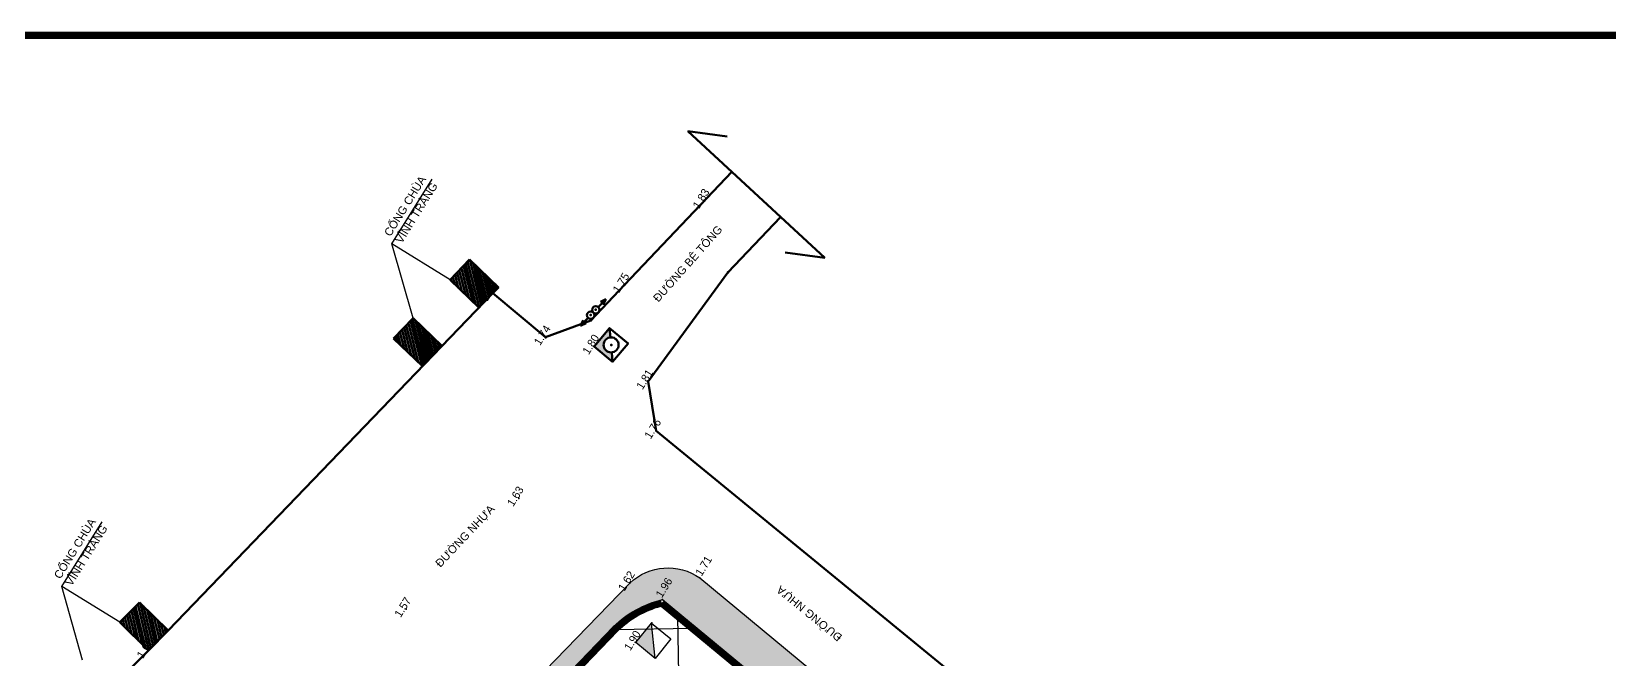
# Model space of a CAD drawing. Header units: millimetres. Extents: x -235021 to 808813, y -1893235 to 860440.
# Drawn here: x 15458 to 94318, y -1787210 to -1755838 of the extents above; entities that cross this region are included whole.
import ezdxf
from ezdxf.enums import TextEntityAlignment as Align

# ---------------------------------------------------------------- set-up
doc = ezdxf.new("R2010")
doc.units = ezdxf.units.MM
doc.header["$LTSCALE"] = 100
doc.layers.get('0').update_dxf_attribs({"lineweight": 9})
for name, color, linetype in [('BO VIA', 3, 'Continuous'), ('CAODO', 7, 'Continuous'), ('CHU', 2, 'Continuous'), ('HO GA', 4, 'Continuous'), ('Nét thấy', 7, 'Continuous')]:
    doc.layers.add(name, color=color, linetype=linetype)
doc.layers.add('diem', color=2, linetype='Continuous', lineweight=0)
doc.layers.add('THEP CHIU LUC', color=1, linetype='Continuous', lineweight=50)
doc.styles.add('GHICHU', font='', dxfattribs={"height": 2})
doc.styles.get('GHICHU').set_extended_font_data('VNI-Helve-Condense')
doc.dimstyles.get("Standard").update_dxf_attribs({"dimtxt": 0.18, "dimasz": 0.18, "dimexe": 0.18, "dimexo": 0.0625, "dimgap": 0.09, "dimtad": 0, "dimtih": 1, "dimtoh": 1, "dimdec": 4, "dimzin": 0, "dimdsep": 46, "dimtxsty": 'Standard', "dimcen": 0.09, "dimadec": 0, "dimazin": 0, "dimtfac": 1, "dimtdec": 4, "dimtofl": 0, "dimtmove": 0, "dimatfit": 3, "dimfxl": 1, "dimtolj": 1, "dimtzin": 0, "dimarcsym": 0})
pattern_1 = [(103.79673792154, (685926898.5215591, -1081360606.568581), (-121.393482375229, -29.80977082795119), [])]

# ---------------------------------------------------------------- blocks, each defined once
blk = doc.blocks.new('DDHT11')
for p, q in [((-0.6399861893150955, -0.002102198777720332), (-0.386764497263357, 0.08406826620921493)), ((0.9599585679825395, -0.002102198777720332), (0.706736875930801, 0.08406826620921493)), ((-0.159986189333722, -0.002102198777720332), (-0.6399861893150955, -0.002102198777720332)), ((-0.6399861893150955, -0.002102198777720332), (-0.386764497263357, -0.08827266353182495)), ((0.479958568001166, -0.002102198777720332), (0.9599585679825395, -0.002102198777720332)), ((0.9599585679825395, -0.002102198777720332), (0.706736875930801, -0.08827266353182495))]:
    blk.add_line(p, q)
for centre in [(0, 0), (0.319972378667444, 0)]:
    blk.add_circle(centre, 0.1599999999999994)
for p in [(0, 0), (0.319972378667444, 0)]:
    blk.add_point(p)
blk = doc.blocks.new('RTERTCERTER')
at = {"layer": 'HO GA'}
h = blk.add_hatch(color=256, dxfattribs=at)
h.dxf.hatch_style = 1
h.paths.add_polyline_path([(448675.0199449956, -1453815.477581982), (447434.9156042802, -1453658.502348753), (447277.9403710514, -1454898.606689468)])
blk.add_line((447277.9403710514, -1454898.606689468), (448675.0199449956, -1453815.477581982), dxfattribs=at)
blk.add_lwpolyline([(447434.9156042803, -1453658.502348753), (448675.0199449956, -1453815.477581982), (448518.0447117668, -1455055.581922697), (447277.9403710514, -1454898.606689468)], close=True, dxfattribs=at)

msp = doc.modelspace()

# ---------------------------------------------------------------- hatches: boundary and pattern name
at = {"layer": 'BO VIA'}
h = msp.add_hatch(dxfattribs=at)
h.set_pattern_fill('ANGLE', color=253, scale=3000, angle=58.11958264428029)
h.set_pattern_definition([(58.11958264428029, (673103533.7144846, -1089408393.103788), (-700.5506050529251, 435.7222162800294), [599.9999999999998, -224.9999999999999]), (148.1195826442803, (673103533.7144846, -1089408393.103788), (-435.7222162800294, -700.5506050529251), [600, -224.9999999999999])])
edge = h.paths.add_edge_path()
edge.add_ellipse((78118.0283024889, -1809641.64706386), major_axis=(-116.9150775592063, -142.4946561534178), ratio=0.9999999998309419, start_angle=270.8416473992316, end_angle=327.94754514916787, ccw=False)
edge.add_ellipse((78118.0283024889, -1809641.64706386), major_axis=(-116.9150775592063, -142.4946561534178), ratio=0.9999999998309419, start_angle=449.3360151655633, end_angle=630.8416473992315, ccw=False)
edge.add_ellipse((78118.0283024889, -1809641.64706386), major_axis=(-116.9150775592063, -142.4946561534178), ratio=0.9999999998309419, start_angle=392.42743382617056, end_angle=449.3360151655633, ccw=False)
edge.add_line((78095.75369749247, -1809824.616198858), (87813.59291035181, -1817744.916265305))
edge.add_line((87813.59291035176, -1817744.916265305), (101878.2782400907, -1829343.822617715))
edge.add_line((101878.2782400908, -1829343.822617715), (111478.0306124623, -1837249.461895477))
edge.add_arc((108963.501328087, -1838786.170623122), 2946.91893943473, 333.1411048262636, 391.43042734614085, ccw=False)
edge.add_line((111592.5122023477, -1840117.573288966), (109458.5511911215, -1840134.012311684))
edge.add_line((109458.5511911214, -1840134.012311684), (109478.0468944804, -1842664.763166147))
edge.add_arc((110428.0380485822, -1842668.862815936), 949.9999999999999, 58.119582644280285, 179.7527438321559, ccw=False)
edge.add_arc((110428.0380485822, -1842668.862815936), 949.9999999999999, -121.88041735571971, 58.119582644280285, ccw=False)
edge.add_arc((110428.0380485822, -1842668.862815936), 950, 181.1299976858469, 238.11958264428029, ccw=False)
edge.add_line((109478.2228006789, -1842687.597672499), (109496.4567400097, -1845054.558058175))
edge.add_arc((107682.7560607948, -1841458.032514758), 4027.965508570981, 296.7614646017494, 312.1526242315477)
edge.add_ellipse((110378.6654794166, -1844260.028281289), major_axis=(12.09589587099311, 183.92267858001), ratio=0.9999999998794763, start_angle=90.79088514240078, end_angle=186.029302811043, ccw=False)
edge.add_ellipse((110378.6654794166, -1844260.028281289), major_axis=(12.09589587099311, 183.92267858001), ratio=0.9999999998794763, start_angle=269.2852528467183, end_angle=450.79088514240084, ccw=False)
edge.add_line((110562.422958683, -1844274.417554859), (110976.0442788842, -1844555.339970842))
edge.add_line((110976.0442788841, -1844555.339970842), (111306.9413347626, -1844780.077903474))
edge.add_arc((105097.3026795034, -1838381.540538329), 8916.327306803116, 314.141645142631, 336.6151139657968)
edge.add_arc((104238.1101025786, -1838513.508121835), 9663.623554709506, 339.3562316585992, 357.6027057871033)
edge.add_line((113893.2761173274, -1838917.722711843), (113664.9152253555, -1838815.981357674))
edge.add_line((113664.9152253557, -1838815.981357674), (113787.0048504061, -1838541.948287584))
edge.add_line((113787.004850406, -1838541.948287584), (113919.084940633, -1838600.793771667))
edge.add_arc((109874.7954182386, -1838430.966019714), 4047.853654256995, 357.5954490595766, 363.5703272863539)
edge.add_line((113914.7926457732, -1838178.891412118), (113784.0154171214, -1838073.120082231))
edge.add_line((113784.0154171212, -1838073.120082231), (113892.6217939368, -1837938.837559832))
edge.add_arc((109874.7954182388, -1838430.966019713), 4047.853654256995, 366.9831609235235, 384.6032535424177)
edge.add_arc((110665.8532552312, -1838216.236568046), 3241.99012596033, 386.9740301665834, 413.3767011524277)
edge.add_line((112599.8666296818, -1835614.296475678), (91181.59570243553, -1817968.438506021))
edge.add_line((91181.59570243565, -1817968.438506021), (69975.58949549176, -1800638.315692018))
edge.add_line((69975.58949549153, -1800638.315692018), (48863.34536129289, -1783140.402313073))
edge.add_arc((47266.89901447488, -1785408.459090559), 2773.575757784301, 414.8589413418236, 493.4565524034857)
edge.add_line((45359.22161579767, -1783395.131142423), (33176.57055122574, -1795952.073088498))
edge.add_line((33176.57055122574, -1795952.073088498), (33826.6329095207, -1796713.219546285))
edge.add_line((33826.63290952082, -1796713.219546285), (34034.5740149999, -1796496.977791304))
edge.add_line((34034.57401499973, -1796496.977791304), (44549.44420964515, -1785562.372142544))
edge.add_arc((48145.22347655991, -1789222.001826428), 5130.547530189417, 102.98306509463441, 134.4957879012935, ccw=False)
edge.add_line((46992.57901973842, -1784222.608991724), (68763.21519158321, -1802218.346561195))
edge.add_line((68763.21519158321, -1802218.346561195), (77943.31419200549, -1809700.373906))
edge = h.paths.add_edge_path(flags=16)
edge.add_ellipse((54966.57159615826, -1790134.043432083), major_axis=(-145.1193363896164, 113.6408404176952), ratio=0.9999999999262095, start_angle=360.78430059050834, end_angle=719.2786712369104, ccw=False)
edge.add_ellipse((54676.23313166766, -1789906.940885672), major_axis=(-145.5612534094544, 113.0742407047444), ratio=0.9999999999249859, start_angle=180.5609369931065, end_angle=539.0553076395087, ccw=False)
edge.add_line((54529.65565057431, -1789795.362667235), (54529.46298563544, -1789795.211964853))
edge.add_ellipse((54676.23313166766, -1789906.940885672), major_axis=(-145.5612534094544, 113.0742407047444), ratio=0.9999999999249859, start_angle=180.5609369931065, end_angle=539.0553076395087, ccw=False)
edge.add_ellipse((54966.57159615826, -1790134.043432083), major_axis=(-145.1193363896164, 113.6408404176952), ratio=0.9999999999262095, start_angle=360.78430059050834, end_angle=719.2786712369104, ccw=False)
edge.add_line((55110.35764276638, -1790249.587364482), (55110.16497782752, -1790249.4366621))
edge = h.paths.add_edge_path(flags=16)
edge.add_ellipse((102833.6238532595, -1829641.651242998), major_axis=(-145.5612534094544, 113.0742407047444), ratio=0.9999999999249859, start_angle=180.5609369931065, end_angle=539.0553076395087, ccw=False)
edge.add_ellipse((103123.9623177501, -1829868.753789408), major_axis=(-145.1193363896164, 113.6408404176952), ratio=0.9999999999262095, start_angle=360.78430059050834, end_angle=719.2786712369104, ccw=False)
edge.add_line((103267.7483643583, -1829984.297721809), (103267.5556994194, -1829984.147019426))
edge.add_ellipse((103123.9623177501, -1829868.753789408), major_axis=(-145.1193363896164, 113.6408404176952), ratio=0.9999999999262095, start_angle=360.78430059050834, end_angle=719.2786712369104, ccw=False)
edge.add_ellipse((102833.6238532595, -1829641.651242998), major_axis=(-145.5612534094544, 113.0742407047444), ratio=0.9999999999249859, start_angle=180.5609369931065, end_angle=539.0553076395087, ccw=False)
edge.add_line((102687.046372166, -1829530.073024561), (102686.8537072273, -1829529.922322179))
h.paths.add_polyline_path([(76713.67982031853, -1807928.086250277), (73809.87450749596, -1805567.653518701), (74307.94904815807, -1804954.92201485), (77211.75436098065, -1807315.354746426)], flags=24)
h.paths.add_polyline_path([(110917.3535339754, -1836021.645268128), (108013.5482211528, -1833661.212536552), (108511.6227618151, -1833048.481032701), (111415.4280746377, -1835408.913764277)], flags=24)
h.paths.add_polyline_path([(38138.4947488574, -1790946.324806251), (40746.68649650813, -1788262.845016396), (41312.92714629608, -1788813.199148201), (38704.73539864511, -1791496.678938056)], flags=24)
at = {"layer": 'THEP CHIU LUC'}
h = msp.add_hatch(dxfattribs=at)
h.set_pattern_fill('ANSI31', color=256, scale=999.9999999999999, angle=58.79673792154005)
h.set_pattern_definition(pattern_1)
h.paths.add_polyline_path([(37346.53577732091, -1767231.793096023), (36375.48930676846, -1768240.291361528), (37816.20111441292, -1769627.500605527), (38787.24758528644, -1768619.002339948)])
h = msp.add_hatch(dxfattribs=at)
h.set_pattern_fill('ANSI31', color=256, scale=999.9999999999999, angle=58.79673792154005)
h.set_pattern_definition(pattern_1)
h.paths.add_polyline_path([(34525.37480760372, -1770161.761980736), (33554.32833685336, -1771170.260246118), (34995.04014455929, -1772557.469490019), (35966.08661537134, -1771548.971224538)])
h = msp.add_hatch(color=256, dxfattribs=at)
h.dxf.hatch_style = 1
h.paths.add_polyline_path([(44388.44930345734, -1771121.469162712), (44345.8278775402, -1770649.86306565), (43577.11840611423, -1771571.321555427), (44498.57689595275, -1772340.031026754), (44455.95547015412, -1771868.424929447, -0.1630596547279715), (44224.14683382359, -1771813.379139297, -0.7196022509859433)])
h = msp.add_hatch(dxfattribs=at)
h.set_pattern_fill('ANSI31', color=256, scale=999.9999999999999, angle=58.11958264428029)
h.set_pattern_definition([(103.1195826442803, (673103533.7144846, -1089408393.103788), (-121.7373056428034, -28.37302265939724), [])])
h.paths.add_polyline_path([(21298.18875340984, -1786758.733169497), (22281.08615667101, -1785761.781468278), (20856.86944069622, -1784357.642320677), (19873.97203743508, -1785354.594021897)])

# ---------------------------------------------------------------- linework, layer by layer
at = {"layer": 'BO VIA', "color": 253}
for points in [[(33826.63290952082, -1796713.219546285), (33176.57055122574, -1795952.073088498), (45359.22161579767, -1783395.131142423, -0.3570558508102576), (48863.34536129289, -1783140.402313073), (69975.58949549875, -1800638.315692024), (91181.59570242144, -1817968.43850601), (112599.8666296818, -1835614.296475678, -0.1157157580870133), (113555.1544336384, -1836745.713301559, -0.1383604153416163), (113893.2761173274, -1838917.722711843, -0.07978390637419396), (113281.2371262101, -1841920.482416074, -0.09837451761560369), (111306.9413347627, -1844780.077903474, -14.3619057665111)], [(34034.57401486352, -1796496.977791082), (44549.44420964533, -1785562.372142544, -0.1383733361692299), (46992.57901973842, -1784222.608991724), (68763.21519158181, -1802218.346561194), (87813.59291035734, -1817744.916265309), (101878.2782400908, -1829343.822617715), (111478.0306124623, -1837249.461895477, -0.2599648662560367), (111592.5122023477, -1840117.573288966), (96121.85428289935, -1840236.751894228), (80493.55343900254, -1840477.817775818)], [(34250.81577010435, -1796704.918896585), (44762.69208085124, -1785773.426642684, -0.1304355109643603), (46917.77990427386, -1784550.00314077), (68572.87927597557, -1802450.237303059), (87623.3899539861, -1817976.915372171), (101687.4070181633, -1829575.270617685), (111247.2872011285, -1837448.074229375, -0.2370098205380297), (111400.5804513002, -1839819.042938729), (96118.38526840723, -1839936.769716276), (80488.92650204204, -1840177.853458723)]]:
    msp.add_lwpolyline(points, format="xyb", dxfattribs=at)
at = {"layer": 'BO VIA', "color": 253, "const_width": 299.9999999999999}
msp.add_lwpolyline([(34142.69489251456, -1796600.948343784), (44656.0794205126, -1785667.887667367, -0.1344993570209694), (46954.63052548288, -1784385.852312062), (68668.04723377881, -1802334.291932127), (87718.4914321716, -1817860.91581874), (101782.8426291268, -1829459.5466177), (111362.9354437448, -1837348.995797655, -0.2489676283794218), (111498.3265550186, -1839968.294399795), (96120.11977565341, -1840086.760805252), (80491.23997052229, -1840327.835617271)], format="xyb", dxfattribs=at)
at = {"layer": 'BO VIA', "color": 253}
for p in [(39803.64380469505, -1779162.476634369), (45359.22161579767, -1783395.131142423), (48863.34536129289, -1783140.402313073), (46992.57901973842, -1784222.608991724), (34178.11886674847, -1784704.344385703), (46458.31667253008, -1785378.856691931), (44549.44420964533, -1785562.372142544), (45654.87306263443, -1786367.681431661)]:
    msp.add_point(p, dxfattribs=at)
at = {"layer": 'CHU'}
for p, q in [((48618.92155005754, -1840639.392219374), (47761.4467169519, -1785049.299700865)), ((48509.69806436601, -1785664.589041684), (44600.74292374065, -1785724.884509904))]:
    msp.add_line(p, q, dxfattribs=at)
at = {"layer": 'CHU', "color": 253}
msp.add_lwpolyline([(-14726.96284647874, -1839756.280954954), (25000.71975661558, -1796928.141995954), (26270.90029244852, -1796181.739356215), (30645.80542722723, -1800098.533394449), (44656.0794205126, -1785667.887667367, -0.1467386285083961), (46954.63052548288, -1784385.852312062), (111362.9354437448, -1837348.995797655, -0.4409495816337617), (111499.1651558189, -1839966.494522396), (-12733.00372469932, -1841295.9349879, -0.3735225681235041), (-14536.47815716686, -1839763.743880239, -5.073275760016919)], format="xyb", dxfattribs=at)
at = {"layer": 'diem'}
msp.add_point((46673.67459490598, -1775788.98735159), dxfattribs=at)
at = {"layer": 'Nét thấy', "color": 3, "const_width": 376.4646816782766}
for points in [[(134583.1466552087, -1756026.53127964), (-40259.35688731761, -1756026.53127964), (-40259.35688731761, -1883063.995878893), (134583.1466552087, -1883063.995878893)], [(134583.1466552101, -1756026.53127964), (-40259.35688731738, -1756026.53127964), (-40259.35688731738, -1883063.995878893), (134583.1466552101, -1883063.995878893)]]:
    msp.add_lwpolyline(points, close=True, dxfattribs=at)
at = {"layer": 'THEP CHIU LUC'}
for p, q in [((48250.09286543663, -1760816.306176191), (55097.74669947039, -1767142.353684032)), ((48250.09286543663, -1760816.306176191), (50231.74016564997, -1761086.628164916)), ((37346.53577732091, -1767231.793096023), (36375.48930676846, -1768240.291361528)), ((38787.24758528644, -1768619.002339948), (37346.53577732091, -1767231.793096023)), ((53116.09939925681, -1766872.031695307), (55097.74669947039, -1767142.353684032)), ((37816.20111441292, -1769627.500605527), (36375.48930676846, -1768240.291361528)), ((38787.24758528644, -1768619.002339948), (37816.20111441292, -1769627.500605527)), ((34525.37480760372, -1770161.761980736), (33554.32833685336, -1771170.260246118)), ((35966.08661537134, -1771548.971224538), (34525.37480760372, -1770161.761980736)), ((34995.04014455929, -1772557.469490019), (33554.32833685336, -1771170.260246118)), ((44345.82787754043, -1770649.86306565), (44388.44930345943, -1771121.469162735)), ((35966.08661537134, -1771548.971224538), (34995.04014455929, -1772557.469490019)), ((44455.95547015645, -1771868.424929471), (44498.57689595228, -1772340.031026754)), ((20856.86944069626, -1784357.642320677), (19873.9720374351, -1785354.594021897)), ((22281.08615667099, -1785761.781468278), (20856.86944069626, -1784357.642320677)), ((21298.18875340984, -1786758.733169497), (19873.9720374351, -1785354.594021897)), ((22281.08615667099, -1785761.781468278), (21298.18875340984, -1786758.733169497))]:
    msp.add_line(p, q, dxfattribs=at)
for points in [[(50453.67922796734, -1762852.038757677), (45084.93889688799, -1768495.727731918), (43411.14700367075, -1770270.427057967), (41149.35633959301, -1771114.138497068), (38509.80573658535, -1768907.144701538), (22281.08615667099, -1785761.781468278), (18442.59751748462, -1789655.156062638), (-1980.331467327138, -1811710.080654734), (-26647.83314870711, -1837701.773997087), (-34918.58038177312, -1847651.806941277)], [(52894.16033693944, -1765106.621102546), (50260.20403125725, -1767875.469890886), (46267.92548642453, -1773319.117383238), (46673.67459490598, -1775788.98735159), (72776.50986707519, -1797176.393383235), (93873.41029819805, -1814443.366140456), (117627.7840479087, -1834115.725677587), (129865.9456567485, -1844385.453299676)]]:
    msp.add_lwpolyline(points, dxfattribs=at)
msp.add_lwpolyline([(43577.11840611423, -1771571.321555427), (44345.82787754043, -1770649.86306565), (45267.28636737849, -1771418.572536977), (44498.57689595228, -1772340.031026754)], close=True, dxfattribs=at)
msp.add_circle((44422.20238667825, -1771494.947046091), 374.9999999999999, dxfattribs=at)
for p in [(49085.53597430122, -1764290.248564898), (50260.20403125725, -1767875.469890886), (45084.93889688799, -1768495.727731918), (38509.80573658535, -1768907.144701538), (43411.14700367075, -1770270.427057967), (41149.35633959301, -1771114.138497068), (43577.11840611423, -1771571.321555427), (44426.85923169047, -1771494.526183614), (44434.38774185284, -1771495.675763824), (46267.92548642453, -1773319.117383238), (21298.18875340984, -1786758.733169497)]:
    msp.add_point(p, dxfattribs=at)

# ---------------------------------------------------------------- block references
at = {"layer": 'BO VIA', "color": 253, "rotation": 58.1195826450167}
msp.add_blockref('RTERTCERTER', (-1425034.431699683, -1398561.010511268), dxfattribs=at)
at = {"layer": 'THEP CHIU LUC', "xscale": 1152.000000038439, "yscale": 1152, "zscale": 1152, "rotation": 46.67607234589895}
msp.add_blockref('DDHT11', (43401.75008616789, -1770008.220706948), dxfattribs=at)

# ---------------------------------------------------------------- texts
at = {"layer": 'BO VIA', "color": 253}
for s, p in [('1.71', (49217.22755095089, -1782642.10368566)), ('1.62', (45359.22161579767, -1783395.131142423)), ('1.96', (47234.17709097179, -1783725.482273539)), ('1.57', (34178.11886674847, -1784704.344385703)), ('1.90', (45654.87306263443, -1786367.681431661))]:
    msp.add_text(s, height=399.9999999999999, rotation=58.11958264316836, dxfattribs=at).set_placement(p, align=Align.CENTER)
at = {"layer": 'BO VIA', "color": 253, "char_height": 399.9999999999999, "attachment_point": 1, "style": 'GHICHU'}
for insert, rotation in [((35596.30952582537, -1782364.343625247), 46.707255318367075), ((55750.67269892228, -1786338.091487007), 140.79003665149608)]:
    msp.add_mtext('{\\fArial|b0|i0|c0|p34;ĐƯỜNG NHỰA}', dxfattribs=dict(at, insert=insert, rotation=rotation))
at = {"layer": 'CAODO'}
for s, p in [('1.76', (46673.67459490598, -1775788.98735159)), ('1.63', (39803.64380469505, -1779162.476634369))]:
    msp.add_text(s, height=399.9999999999999, rotation=58.11958264316836, dxfattribs=at).set_placement(p, align=Align.CENTER)
at = {"layer": 'THEP CHIU LUC'}
for s, p in [('1.83', (49085.53597430122, -1764290.248564898)), ('1.75', (45084.93889688799, -1768495.727731918)), ('1.74', (38509.80573658535, -1768907.144701538)), ('1.74', (41149.35633959301, -1771114.138497068)), ('1.80', (43577.11840611423, -1771571.321555427)), ('1.81', (46267.92548642453, -1773319.117383238)), ('1.68', (21298.18875340984, -1786758.733169497))]:
    msp.add_text(s, height=399.9999999999999, rotation=58.11958264316836, dxfattribs=at).set_placement(p, align=Align.CENTER)
at = {"layer": 'THEP CHIU LUC', "char_height": 399.9999999999999, "attachment_point": 1, "style": 'GHICHU'}
for s, insert, rotation in [('{\\fArial|b0|i0|c0|p34;CỔNG CHÙA \\PVĨNH TRÀNG}', (33052.6462448333, -1765900.222561751), 58.11958264428029), ('{\\fArial|b0|i0|c0|p34;ĐƯỜNG BÊ TÔNG}', (46485.67129401333, -1769121.26040533), 48.37722741724742), ('{\\fArial|b0|i0|c0|p34;CỔNG CHÙA \\PVĨNH TRÀNG}', (16551.12897550018, -1783014.525222121), 58.11958264428029)]:
    msp.add_mtext(s, dxfattribs=dict(at, insert=insert, rotation=rotation))

# ---------------------------------------------------------------- leaders
at = {"layer": 'THEP CHIU LUC'}
for points in [[(36375.48930676846, -1768240.291361528), (33471.79624112911, -1766451.350404131), (35481.18638983817, -1763220.669406307)], [(34525.37480760372, -1770161.761980736), (33471.79624112911, -1766451.350404131)], [(19873.9720374351, -1785354.594021897), (16970.27897179552, -1783565.6530645), (18979.66912050481, -1780334.972066676)], [(18001.27820477128, -1787254.065213818), (16970.27897179552, -1783565.6530645)]]:
    msp.add_leader(points, dimstyle='Standard', override={"dimgap": 0.09, "dimtad": 0}, dxfattribs=at)

doc.saveas('drawing.dxf')
